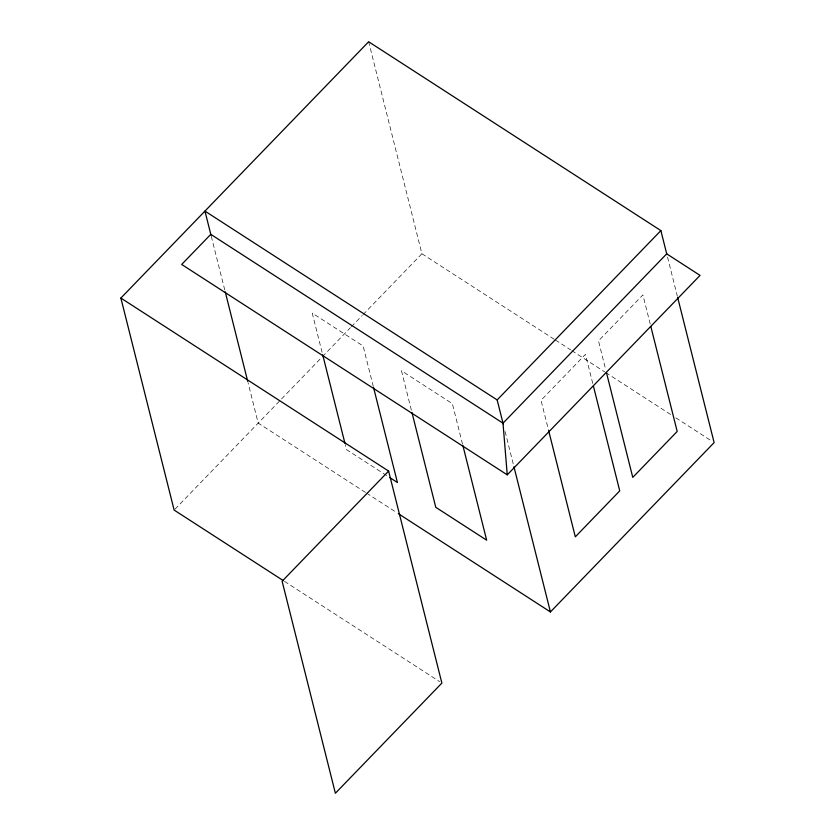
<?xml version="1.0" encoding="UTF-8"?>
<svg xmlns="http://www.w3.org/2000/svg" width="835" height="835" viewBox="0 0 835 835"><rect width="100%" height="100%" fill="white"/><g stroke="black" fill="none" stroke-linecap="round" stroke-linejoin="round"><path stroke-width="0.63" stroke-dasharray="4.17 3.13" d="M175.037 509.131L321.517 357.61M322.414 356.67L350.45 327.664M351.358 326.736L362.213 315.505M363.121 314.565L421.905 253.756L368.652 41.75M421.905 253.756L554.336 339.334M555.421 340.043L570.743 349.948M571.839 350.648L604.676 371.867M605.772 372.577L671.434 415.016M675.818 417.844L711.931 441.183M386.595 475.522L346.525 449.627L345.262 444.564M365.459 492.41L258.203 423.094L248.058 382.712M366.555 493.12L397.199 512.92M284.505 581.39L439.68 681.673M667.53 257.096L677.352 296.216M650.204 324.001L642.898 294.922L598.486 340.878L605.782 369.947M592.756 383.432L585.45 354.364L541.028 400.309L548.647 430.651M505.091 431.486L513.65 465.554M462.527 444.116L452.372 403.67L401.478 370.782L411.634 411.227M373.287 386.448L363.131 345.993L312.238 313.104L322.08 352.297M211.286 236.336L224.918 290.59"/><path stroke-width="1.25" d="M283.409 580.69L174.129 510.07L120.877 298.064L368.652 41.75L660.871 230.596L666.894 254.571M388.619 471.086L282.126 581.243L335.378 793.25L441.872 683.093L388.619 471.086L120.877 298.064M503.192 423.909L497.169 399.934L660.871 230.596M503.004 423.188L666.706 253.84L700.054 275.393L507.252 474.844L181.686 264.455L210.796 234.343L503.004 423.188L507.252 474.844M398.295 513.629L550.422 611.94L714.123 442.602L677.665 297.479M497.169 399.934L204.951 211.098L210.973 235.073M389.841 477.62L397.418 482.515L373.61 387.711M650.841 326.527L677.195 431.445L632.773 477.39L606.419 372.483M593.382 385.958L619.737 490.876L575.315 536.832L548.647 430.651M513.963 466.817L550.422 611.94M462.851 445.379L486.659 540.182L435.766 507.294L411.958 412.49M322.717 354.823L344.938 443.302M225.241 291.853L247.745 381.449"/></g></svg>
